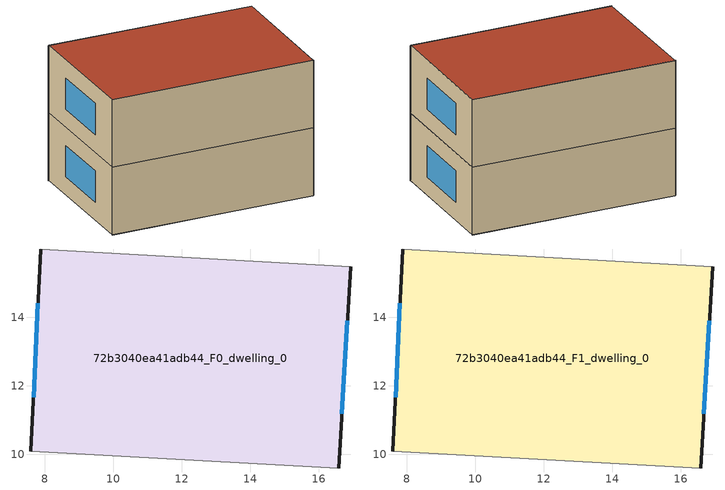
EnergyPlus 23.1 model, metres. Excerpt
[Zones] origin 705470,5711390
72b3040ea41adb44_F0_dwelling_0
 floor ground (EU_floor_Construction): 16.93,15.47 16.58,9.6 7.59,10.08 7.88,15.99 z0
 wall outside (EU_wall_Construction): 7.88,15.99 7.59,10.08 / 16.58,9.6 16.93,15.47 z0:3
 wall adiabatic (EU_wall_Construction): 7.59,10.08 16.58,9.6 / 16.93,15.47 7.88,15.99 z0:3
 window (EU_Window_Construction): 7.8,14.4 7.67,11.67 / 16.68,11.17 16.84,13.89 z0.81:2.19
72b3040ea41adb44_F1_dwelling_0
 floor to 72b3040ea41adb44_F0_dwelling_0 (EU_floor_Construction): 16.93,15.47 16.58,9.6 7.59,10.08 7.88,15.99 z3
 wall outside (EU_wall_Construction): 7.88,15.99 7.59,10.08 / 16.58,9.6 16.93,15.47 z3:6
 wall adiabatic (EU_wall_Construction): 7.59,10.08 16.58,9.6 / 16.93,15.47 7.88,15.99 z3:6
 window (EU_Window_Construction): 7.8,14.4 7.67,11.67 / 16.68,11.17 16.84,13.89 z3.81:5.19
 roof outside (EU_roof_Construction): 16.58,9.6 16.93,15.47 7.88,15.99 7.59,10.08 z6
shading: 7.59,10.08 16.6,9.59 / 16.93,15.47 7.85,15.97 z0:6
[Building]
EU S2 Campaign: North Axis=0; Terrain=City; Solar Distribution=FullExterior
[Site:Location]
London: Latitude=51.5; Longitude=-0.5; Time Zone=0; Elevation=25
[SizingPeriod:WeatherFileDays]
AnnualSizingPeriod: Begin Month=1; Begin Day of Month=1; End Month=12; End Day of Month=31; Day of Week for Start Day=Monday; Use Weather File Daylight Saving Period=No; Use Weather File Rain and Snow Indicators=No
[MATERIAL]
EU_InternalMass_Material: Roughness=MediumRough; Thickness=0.1; Conductivity=1; Density=1800; Specific Heat=900; Thermal Absorptance=0.9; Solar Absorptance=0.7; Visible Absorptance=0.7
[MATERIAL:NOMASS] Roughness=MediumRough; Thermal Absorptance=0.9; Solar Absorptance=0.7; Visible Absorptance=0.7
Name | Thermal Resistance
EU_wall_NoMass | 0.735294
EU_roof_NoMass | 0.520833
EU_floor_NoMass | 1.81159
[WINDOWMATERIAL:SIMPLEGLAZINGSYSTEM]
EU_Window_SimpleGlazing: UFactor=3.92; Solar Heat Gain Coefficient=0.85; Visible Transmittance=0.85
[CONSTRUCTION]
EU_wall_Construction: EU_wall_NoMass
EU_roof_Construction: EU_roof_NoMass
EU_floor_Construction: EU_floor_NoMass
EU_Window_Construction: EU_Window_SimpleGlazing
EU_InternalMass_Construction: EU_InternalMass_Material
[ZONE] Type=1; Multiplier=1; Ceiling Height=autocalculate; Volume=159.95; Floor Area=autocalculate; Part of Total Floor Area=Yes
72b3040ea41adb44_F0_dwelling_0; 72b3040ea41adb44_F1_dwelling_0
[INTERNALMASS] Construction=EU_InternalMass_Construction; Surface Area=53.317
Name | Zone or ZoneList
72b3040ea41adb44_F0_dwelling_0_EU_InternalMass | 72b3040ea41adb44_F0_dwelling_0
72b3040ea41adb44_F1_dwelling_0_EU_InternalMass | 72b3040ea41adb44_F1_dwelling_0
[OTHEREQUIPMENT] Fuel Type=Electricity; Design Level Calculation Method=Watts/Area; Power per Zone Floor Area=1; Fraction Latent=0; Fraction Radiant=0; Fraction Lost=0; Carbon Dioxide Generation Rate=0; EndUse Subcategory=EU_Step8_InternalGains
Name | Zone or ZoneList or Space or SpaceList | Schedule
EU_Step8_InternalGain_72b3040ea41adb44_F0_dwelling_0_f000 | 72b3040ea41adb44_F0_dwelling_0 | EU_Step8_GainSchedule_72b3040ea41adb44_F0_dwelling_0_f000
EU_Step8_InternalGain_72b3040ea41adb44_F1_dwelling_0_f000 | 72b3040ea41adb44_F1_dwelling_0 | EU_Step8_GainSchedule_72b3040ea41adb44_F1_dwelling_0_f000
[ZONEVENTILATION:DESIGNFLOWRATE] Schedule=EU_AlwaysOn; Design Flow Rate Calculation Method=AirChanges/Hour; Air Changes per Hour=0.48; Ventilation Type=Natural; Fan Pressure Rise=0; Fan Total Efficiency=1; Constant Term Coefficient=1; Temperature Term Coefficient=0; Velocity Term Coefficient=0; Velocity Squared Term Coefficient=0; Minimum Indoor Temperature=-100; Maximum Indoor Temperature=100; Delta Temperature=-100; Minimum Outdoor Temperature=-100; Maximum Outdoor Temperature=100; Maximum Wind Speed=40
Name | Zone or ZoneList or Space or SpaceList
EU_ConstantAir_72b3040ea41adb44_F0_dwelling_0 | 72b3040ea41adb44_F0_dwelling_0
EU_ConstantAir_72b3040ea41adb44_F1_dwelling_0 | 72b3040ea41adb44_F1_dwelling_0
[HVACTEMPLATE:THERMOSTAT] Constant Heating Setpoint=20; Constant Cooling Setpoint=50
EU_HeatOnly_72b3040ea41adb44_F0_dwelling_0; EU_HeatOnly_72b3040ea41adb44_F1_dwelling_0
[HVACTEMPLATE:ZONE:IDEALLOADSAIRSYSTEM] System Availability Schedule=EU_AlwaysOn; Maximum Heating Supply Air Temperature=50; Minimum Cooling Supply Air Temperature=13; Maximum Heating Supply Air Humidity Ratio=0.0156; Minimum Cooling Supply Air Humidity Ratio=0.0077; Heating Limit=NoLimit; Cooling Limit=NoLimit; Heating Availability Schedule=EU_AlwaysOn; Cooling Availability Schedule=EU_CoolingOff; Dehumidification Control Type=ConstantSensibleHeatRatio; Cooling Sensible Heat Ratio=0.7; Dehumidification Setpoint=60; Humidification Control Type=None; Humidification Setpoint=30; Outdoor Air Method=None; Outdoor Air Flow Rate per Person=0.00944; Outdoor Air Flow Rate per Zone Floor Area=0; Outdoor Air Flow Rate per Zone=0; Demand Controlled Ventilation Type=None; Outdoor Air Economizer Type=NoEconomizer; Heat Recovery Type=None; Sensible Heat Recovery Effectiveness=0.7; Latent Heat Recovery Effectiveness=0.65
Name | Template Thermostat
72b3040ea41adb44_F0_dwelling_0 | EU_HeatOnly_72b3040ea41adb44_F0_dwelling_0
72b3040ea41adb44_F1_dwelling_0 | EU_HeatOnly_72b3040ea41adb44_F1_dwelling_0
[SIZING:ZONE] Zone Cooling Design Supply Air Temperature Input Method=SupplyAirTemperature; Zone Cooling Design Supply Air Temperature=13; Zone Heating Design Supply Air Temperature Input Method=SupplyAirTemperature; Zone Heating Design Supply Air Temperature=50; Zone Cooling Design Supply Air Humidity Ratio=0.008; Zone Heating Design Supply Air Humidity Ratio=0.008; Cooling Design Air Flow Method=DesignDay; Cooling Design Air Flow Rate=0; Cooling Minimum Air Flow per Zone Floor Area=0.000762; Cooling Minimum Air Flow=0; Cooling Minimum Air Flow Fraction=0.2; Heating Design Air Flow Method=DesignDay; Heating Design Air Flow Rate=0; Heating Maximum Air Flow per Zone Floor Area=0.002032; Heating Maximum Air Flow=0.141576; Heating Maximum Air Flow Fraction=0.3; Account for Dedicated Outdoor Air System=No; Dedicated Outdoor Air System Control Strategy=NeutralSupplyAir; Dedicated Outdoor Air Low Setpoint Temperature for Design=autosize; Dedicated Outdoor Air High Setpoint Temperature for Design=autosize; Zone Load Sizing Method=Sensible Load Only No Latent Load; Zone Latent Cooling Design Supply Air Humidity Ratio Input Method=HumidityRatioDifference; Zone Cooling Design Supply Air Humidity Ratio Difference=0.005; Zone Latent Heating Design Supply Air Humidity Ratio Input Method=HumidityRatioDifference; Zone Humidification Design Supply Air Humidity Ratio Difference=0.005
72b3040ea41adb44_F0_dwelling_0; 72b3040ea41adb44_F1_dwelling_0
[SCHEDULE:CONSTANT]
Name | Hourly Value
EU_AlwaysOn | 1
EU_CoolingOff | 0
[SCHEDULE:FILE] Column Number=1; Rows to Skip at Top=0; Number of Hours of Data=8760; Column Separator=Comma; Interpolate to Timestep=No; Minutes per Item=60; Adjust Schedule for Daylight Savings=Yes
Name | File
EU_Step8_GainSchedule_72b3040ea41adb44_F0_dwelling_0_f000 | ../../schedules/72b3040ea41adb44/72b3040ea41adb44_F0_dwelling_0_f000_gain.csv
EU_Step8_GainSchedule_72b3040ea41adb44_F1_dwelling_0_f000 | ../../schedules/72b3040ea41adb44/72b3040ea41adb44_F1_dwelling_0_f000_gain.csv
